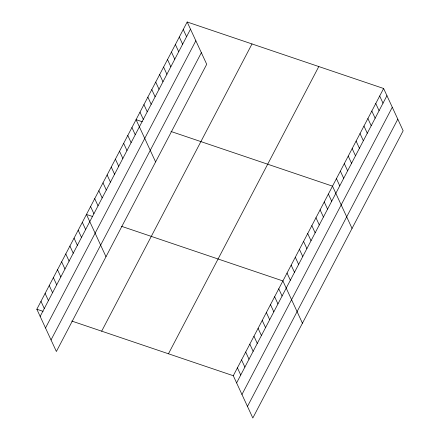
<?xml version="1.0" encoding="UTF-8"?>
<svg xmlns="http://www.w3.org/2000/svg" width="440" height="440" viewBox="0 0 440 440"><rect width="100%" height="100%" fill="white"/><g stroke="black" fill="none" stroke-linecap="round" stroke-linejoin="round"><path stroke-width="0.66" d="M187.176 22L206.712 64.273L56.381 351.505L36.845 309.232L187.176 22L383.62 88.495L403.156 130.768L252.824 418L233.288 375.727L71.753 321.046M40.161 316.415L190.498 29.183M45.513 327.998L195.85 40.761M51.029 339.928L201.361 52.696M101.673 331.177L252.005 43.945M168.465 353.782L318.797 66.55M233.288 375.727L383.62 88.495M236.61 382.91L386.942 95.678M241.956 394.488L392.293 107.255M247.473 406.423L397.804 119.185M142.296 121.77L136.065 119.658L155.601 161.931M170.973 131.472L332.508 186.153L352.044 228.426M92.686 216.557L86.455 214.445L105.991 256.718M121.363 226.259L282.898 280.94L302.434 323.213M36.845 309.232L43.076 311.344M379.693 96.008L383.009 103.186M375.76 103.516L379.077 110.699M371.827 111.029L375.144 118.212M367.895 118.542L371.212 125.725M363.963 126.055L367.285 133.238M360.03 133.567L363.352 140.751M356.098 141.081L359.42 148.264M352.165 148.594L355.487 155.777M348.238 156.107L351.555 163.284M344.305 163.614L347.622 170.797M340.373 171.127L343.69 178.31M336.441 178.64L339.757 185.823M328.372 194.051L331.694 201.234M324.242 201.949L327.558 209.132M320.106 209.847L323.428 217.03M315.97 217.751L319.291 224.928M311.839 225.649L315.156 232.832M307.703 233.547L311.025 240.73M303.567 241.445L306.889 248.628M299.437 249.343L302.753 256.526M295.3 257.24L298.623 264.423M183.249 29.513L186.566 36.696M291.165 265.144L294.486 272.322M179.316 37.026L182.633 44.209M287.034 273.042L290.351 280.225M175.384 44.539L178.701 51.717M171.452 52.047L174.768 59.23M278.762 288.838L282.084 296.021M167.519 59.56L170.836 66.743M274.632 296.736L277.948 303.919M163.587 67.073L166.909 74.255M270.496 304.634L273.818 311.817M159.654 74.586L162.976 81.769M266.36 312.538L269.682 319.715M155.722 82.099L159.044 89.282M262.229 320.436L265.546 327.618M151.795 89.612L155.111 96.795M258.093 328.334L261.415 335.517M147.862 97.125L151.179 104.308M253.957 336.232L257.279 343.415M143.93 104.638L147.246 111.815M249.827 344.13L253.143 351.312M139.997 112.145L143.314 119.328M245.691 352.028L249.013 359.211M241.555 359.931L244.877 367.109M131.929 127.556L135.251 134.739M237.424 367.829L240.74 375.012M127.798 135.46L131.114 142.637M123.662 143.357L126.979 150.541M119.526 151.256L122.848 158.439M115.396 159.154L118.712 166.337M111.26 167.052L114.576 174.235M107.124 174.95L110.446 182.132M102.993 182.853L106.309 190.031M98.857 190.751L102.174 197.934M94.721 198.649L98.043 205.832M90.591 206.547L93.907 213.73M82.319 222.343L85.641 229.526M78.188 230.247L81.505 237.424M74.052 238.145L77.368 245.328M69.916 246.043L73.238 253.226M65.785 253.941L69.102 261.124M61.65 261.839L64.966 269.022M57.514 269.737L60.836 276.92M53.383 277.64L56.7 284.818M49.247 285.538L52.563 292.721M45.111 293.436L48.433 300.619M40.981 301.334L44.297 308.517"/></g></svg>
